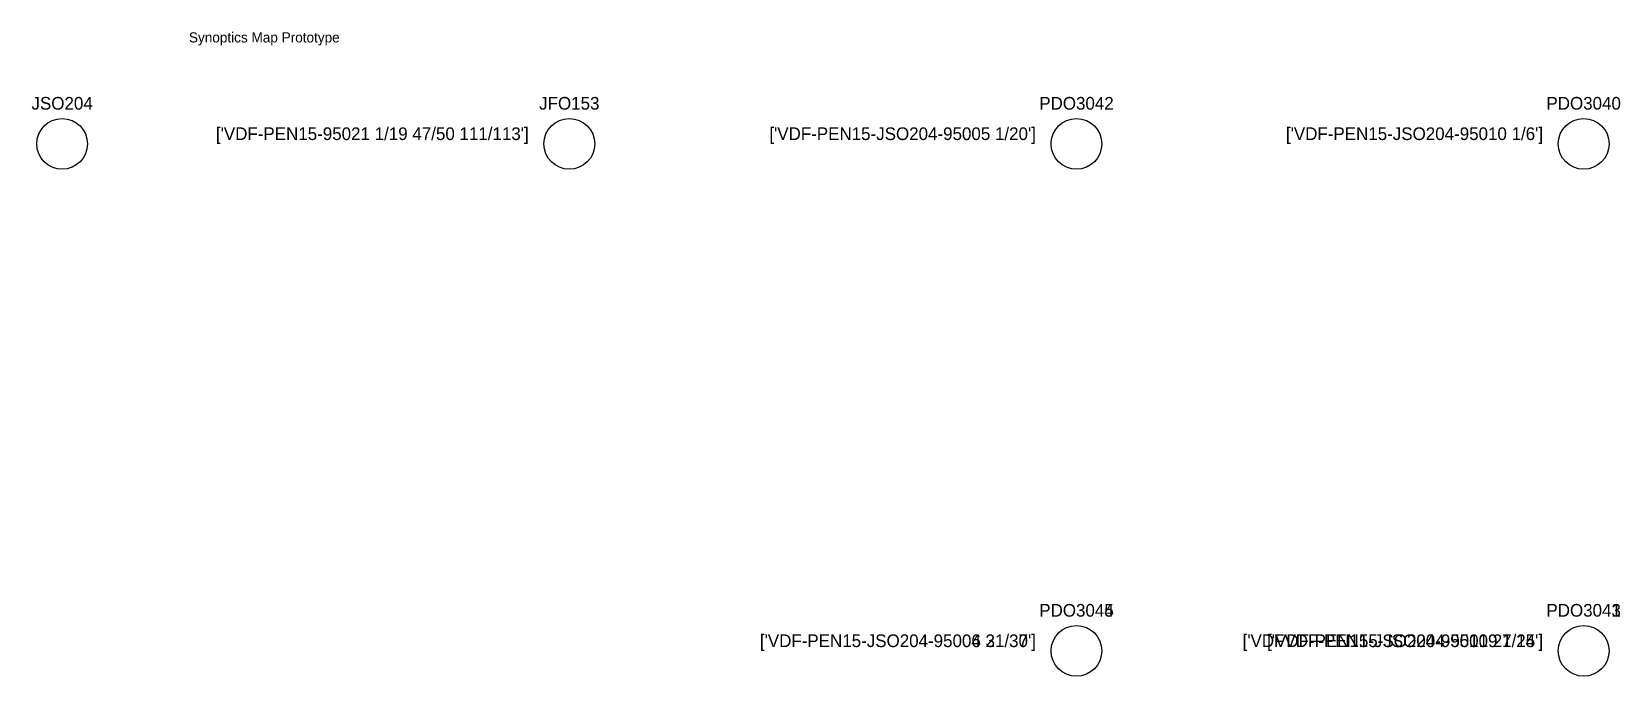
# Model space of a CAD drawing. Header units: metres. Extents: x -6 to 607, y -1205 to 22.
# Drawn here: x -6 to 307.2, y -105 to 22.1 of the extents above; entities that cross this region are included whole.
import ezdxf
from ezdxf.enums import TextEntityAlignment as Align

# ---------------------------------------------------------------- set-up
doc = ezdxf.new("R2010")
doc.units = ezdxf.units.M
doc.layers.add('SINOP_JSFO', color=30, linetype='Continuous')
doc.layers.add('SINOP_PDO', color=4, linetype='Continuous')

# ---------------------------------------------------------------- blocks, each defined once
blk = doc.blocks.new('JSO')
at = {"layer": 'SINOP_JSFO'}
blk.add_circle((0, 0), 0.5, dxfattribs=at)
blk = doc.blocks.new('PDO')
at = {"layer": 'SINOP_PDO'}
blk.add_circle((0, 0), 0.5, dxfattribs=at)
blk = doc.blocks.new('JFO')
at = {"layer": 'SINOP_JSFO'}
blk.add_circle((0, 0), 0.5, dxfattribs=at)

msp = doc.modelspace()

# ---------------------------------------------------------------- block references
at = {"layer": 'SINOP_JSFO'}
ref = msp.add_blockref('JSO', (0, 0), dxfattribs=dict(at, xscale=10, yscale=10))
ref.add_attrib('TIPO', 'JSO204', dxfattribs={"height": 2.5}).set_placement((0, 8), align=Align.MIDDLE_CENTER)
ref = msp.add_blockref('JFO', (100, 0), dxfattribs=dict(at, xscale=10, yscale=10))
ref.add_attrib('TIPO', 'JFO153', dxfattribs={"height": 2.5}).set_placement((100, 8), align=Align.MIDDLE_CENTER)
ref.add_attrib('CABO', "['VDF-PEN15-95021 1/19 47/50 111/113']", dxfattribs={"height": 2.5}).set_placement((92, 0), align=Align.BOTTOM_RIGHT)
at = {"layer": 'SINOP_PDO'}
ref = msp.add_blockref('PDO', (200, 0), dxfattribs=dict(at, xscale=10, yscale=10))
ref.add_attrib('TIPO', 'PDO3042', dxfattribs={"height": 2.5}).set_placement((200, 8), align=Align.MIDDLE_CENTER)
ref.add_attrib('CABO', "['VDF-PEN15-JSO204-95005 1/20']", dxfattribs={"height": 2.5}).set_placement((192, 0), align=Align.BOTTOM_RIGHT)
ref = msp.add_blockref('PDO', (300, 0), dxfattribs=dict(at, xscale=10, yscale=10))
ref.add_attrib('TIPO', 'PDO3040', dxfattribs={"height": 2.5}).set_placement((300, 8), align=Align.MIDDLE_CENTER)
ref.add_attrib('CABO', "['VDF-PEN15-JSO204-95010 1/6']", dxfattribs={"height": 2.5}).set_placement((292, 0), align=Align.BOTTOM_RIGHT)
ref = msp.add_blockref('PDO', (200, -100), dxfattribs=dict(at, xscale=10, yscale=10))
ref.add_attrib('TIPO', 'PDO3044', dxfattribs={"height": 2.5}).set_placement((200, -92), align=Align.MIDDLE_CENTER)
ref.add_attrib('CABO', "['VDF-PEN15-JSO204-95006 21/30']", dxfattribs={"height": 2.5}).set_placement((192, -100), align=Align.BOTTOM_RIGHT)
ref = msp.add_blockref('PDO', (200, -100), dxfattribs=dict(at, xscale=10, yscale=10))
ref.add_attrib('TIPO', 'PDO3045', dxfattribs={"height": 2.5}).set_placement((200, -92), align=Align.MIDDLE_CENTER)
ref.add_attrib('CABO', "['VDF-PEN15-JSO204-95004 31/37']", dxfattribs={"height": 2.5}).set_placement((192, -100), align=Align.BOTTOM_RIGHT)
ref = msp.add_blockref('PDO', (300, -100), dxfattribs=dict(at, xscale=10, yscale=10))
ref.add_attrib('TIPO', 'PDO3041', dxfattribs={"height": 2.5}).set_placement((300, -92), align=Align.MIDDLE_CENTER)
ref.add_attrib('CABO', "['VDFVDF-PEN15-JSO204-95009 7/14']", dxfattribs={"height": 2.5}).set_placement((292, -100), align=Align.BOTTOM_RIGHT)
ref = msp.add_blockref('PDO', (300, -100), dxfattribs=dict(at, xscale=10, yscale=10))
ref.add_attrib('TIPO', 'PDO3043', dxfattribs={"height": 2.5}).set_placement((300, -92), align=Align.MIDDLE_CENTER)
ref.add_attrib('CABO', "['VDF-PEN15-JSO204-95011 21/25']", dxfattribs={"height": 2.5}).set_placement((292, -100), align=Align.BOTTOM_RIGHT)

# ---------------------------------------------------------------- texts
msp.add_text('Synoptics Map Prototype', height=2).set_placement((25, 20))

doc.saveas('drawing.dxf')
